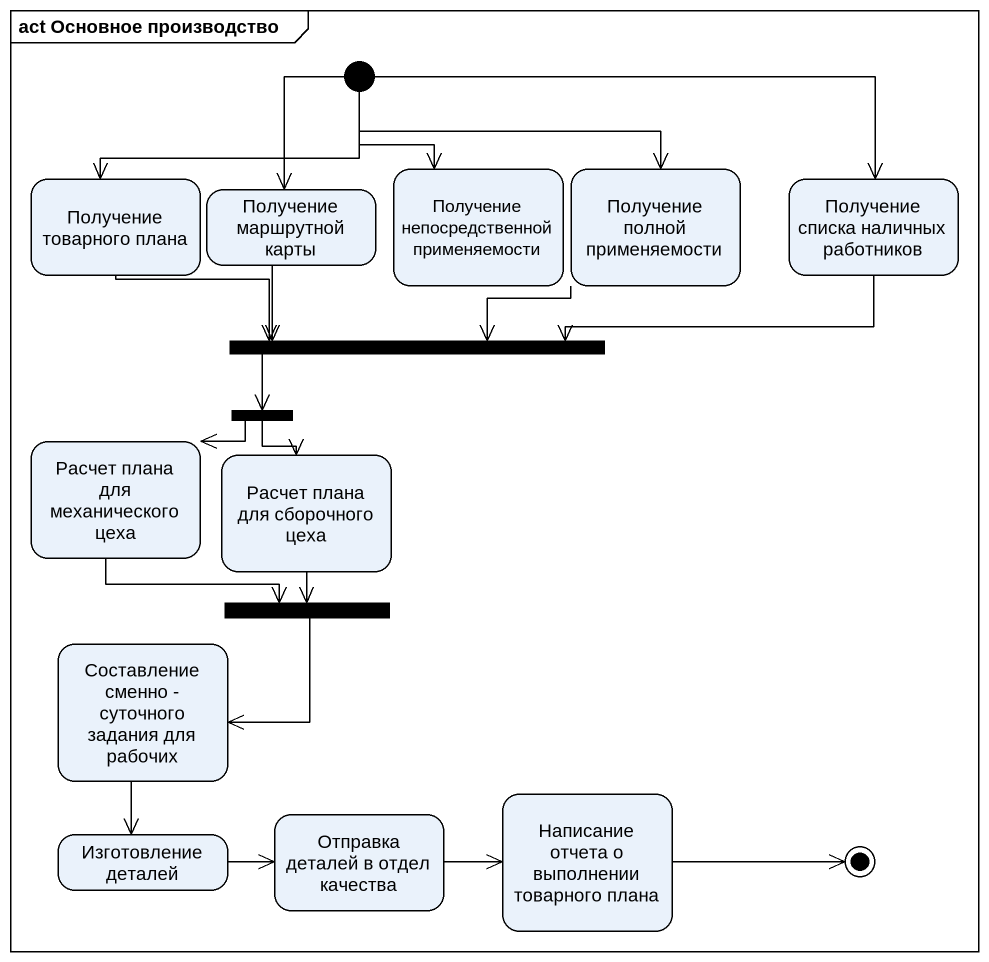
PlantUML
@startuml
mainframe act Основное производство
hide empty description
state "Получение товарного плана" as Получение_товарного_плана
state "Получение маршрутной карты" as Получение_маршрутной_карты
state "Получение непосредственной применяемости" as Получение_непосредственной
state "Получение полной применяемости" as Получение_полной
state "Получение списка наличных работников" as Получение_списка_наличных
state fork1 <<join>>
state fork2 <<fork>>
state "Расчет плана для механического цеха" as Расчет_плана_для
state "Расчет плана для сборочного цеха" as Расчет_плана_для_сборочного
state "Составление сменно - суточного задания для рабочих" as Составление_сменно
state fork3 <<join>>
state "Отправка деталей в отдел качества" as Отправка_деталей_в_отдел
state "Написание отчета о выполнении товарного плана" as Написание_отчета_о
state "Изготовление деталей" as Изготовление_деталей
[*] --> Получение_товарного_плана
[*] --> Получение_маршрутной_карты
[*] --> Получение_непосредственной
[*] -right-> Получение_полной
[*] -right-> Получение_списка_наличных
Получение_товарного_плана -right-> fork1
Получение_маршрутной_карты --> fork1
Получение_полной -left-> fork1
Получение_списка_наличных -left-> fork1
fork1 -left-> fork2
fork2 -left-> Расчет_плана_для
fork2 --> Расчет_плана_для_сборочного
Расчет_плана_для -right-> fork3
Расчет_плана_для_сборочного --> fork3
Составление_сменно --> Изготовление_деталей
fork3 --> Составление_сменно
Отправка_деталей_в_отдел -right-> Написание_отчета_о
Изготовление_деталей -right-> Отправка_деталей_в_отдел
Написание_отчета_о -right-> [*]
@enduml
